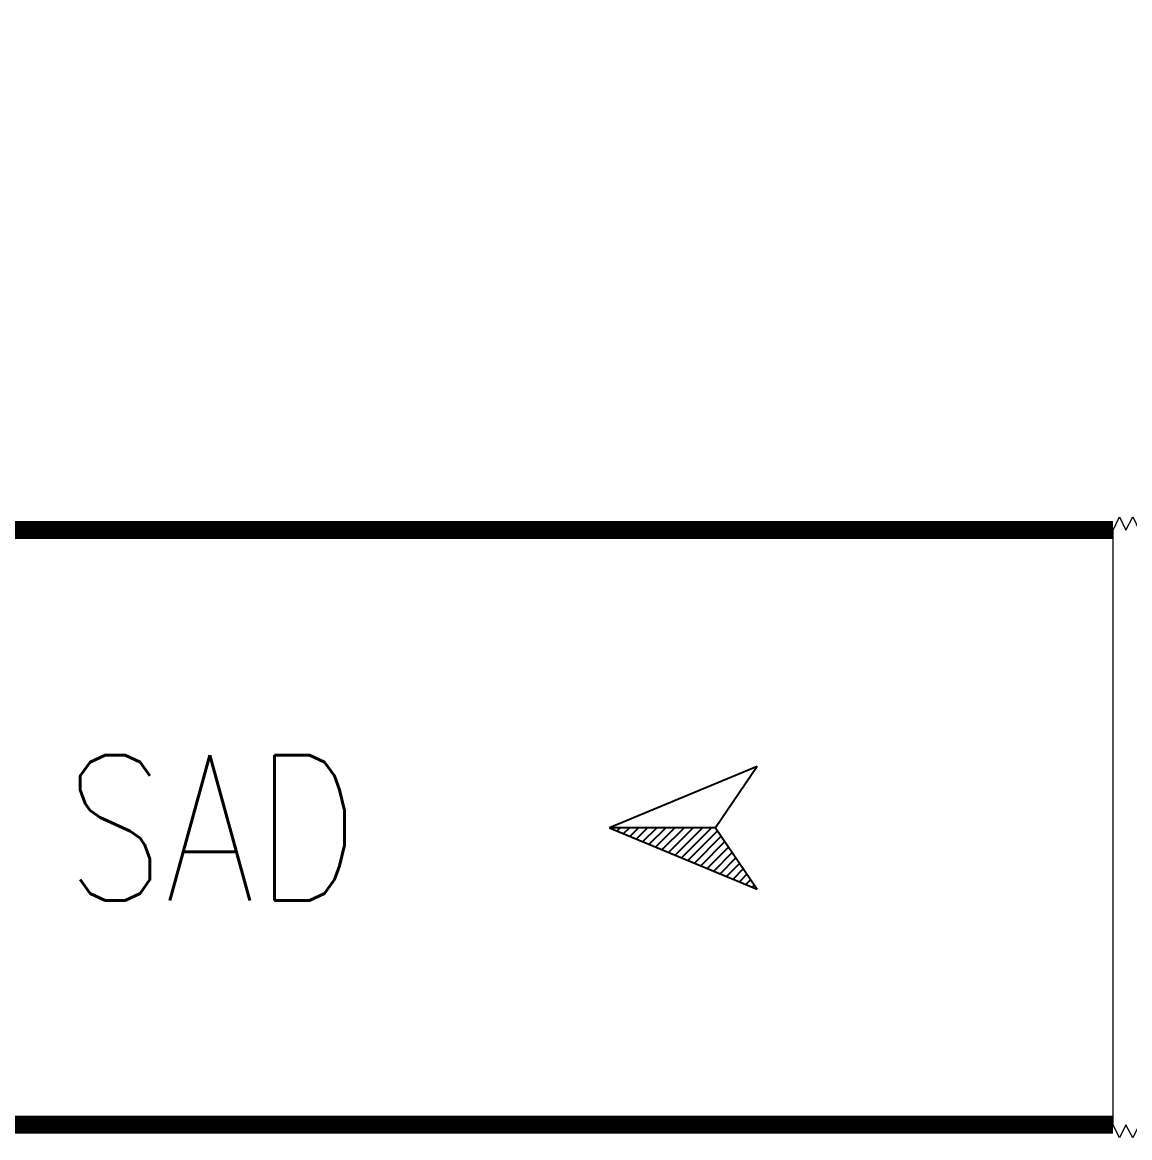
# Model space of a CAD drawing. Extents: x 1264 to 8183, y -10806 to -8316.
# Drawn here: x 3593.3 to 3715.2, y -10031.1 to -9908.3 of the extents above; entities that cross this region are included whole.
import ezdxf

# ---------------------------------------------------------------- set-up
doc = ezdxf.new("R2010")
doc.units = 0
doc.header["$LTSCALE"] = 200
doc.header["$MEASUREMENT"] = 0
doc.layers.get('0').update_dxf_attribs({"linetype": 'CONTINUOUS'})
for name, color, linetype in [('S.A TEXT', 7, 'CONTINUOUS'), ('Smc_SaDuct', 3, 'CONTINUOUS'), ('VCD', 241, 'CONTINUOUS')]:
    doc.layers.add(name, color=color, linetype=linetype)
doc.styles.add('SMC_TEXTING', font='simplex.shx', dxfattribs={"width": 0.8})

# ---------------------------------------------------------------- blocks, each defined once
blk = doc.blocks.new('A$C8c66ea1c')
at = {"layer": 'VCD', "lineweight": 9}
blk.add_lwpolyline([(-80.878, -3.281), (-36.391, -3.281), (-35.396, -2.797), (-36.391, -2.313), (-35.396, -1.802), (-36.391, -1.318), (-35.396, -0.834), (-36.391, -0.323), (-35.396, 0.161), (-36.391, 0.646), (-80.878, 0.646), (-81.847, 0.161), (-80.878, -0.323), (-81.847, -0.834), (-80.878, -1.318), (-81.847, -1.802), (-80.878, -2.313), (-81.847, -2.797)], close=True, dxfattribs=at)
blk = doc.blocks.new('AROW')
h = blk.add_hatch()
h.set_pattern_fill('ANSI31,_O', color=8, scale=33.381621)
h.set_pattern_definition([(45, (-361.5264, -565.2318), (-2.950546, 2.950546), [])])
h.paths.add_polyline_path([(34.3, 0), (-34.3, 0), (-61.07, 39.74)])
for p, q in [((-34.3, 0), (-61.07, 39.74)), ((34.3, 0), (-61.07, 39.74)), ((-61.07, -39.74), (-34.3, 0)), ((-61.07, -39.74), (34.3, 0)), ((-34.3, 0), (34.3, 0))]:
    blk.add_line(p, q)

msp = doc.modelspace()

# ---------------------------------------------------------------- linework, layer by layer
at = {"layer": 'Smc_SaDuct', "lineweight": -3, "ltscale": 5, "const_width": 2}
for points in [[(3494.48, -9856.82), (3494.48, -10029.71), (3713.37, -10029.71)], [(3559.48, -9856.82), (3559.48, -9964.23), (3713.37, -9964.23)]]:
    msp.add_lwpolyline(points, dxfattribs=at)

# ---------------------------------------------------------------- block references
at = {"linetype": 'ByBlock', "lineweight": -3, "xscale": -1.471954248373487, "yscale": 1.471954248373487, "zscale": 1.471954248373487, "rotation": 270}
msp.add_blockref('A$C8c66ea1c', (3718.2, -9910.66), dxfattribs=at)
at = {"layer": 'Smc_SaDuct', "lineweight": -3, "ltscale": 5, "xscale": 0.1700787401574803, "yscale": 0.1700787401574803, "zscale": 0.1700787401574803, "rotation": 180}
msp.add_blockref('AROW', (3663.8, -9997.01), dxfattribs=at)

# ---------------------------------------------------------------- texts
at = {"layer": 'S.A TEXT', "lineweight": -3, "insert": (3615.12, -9997.01), "char_height": 16, "attachment_point": 4, "style": 'SMC_TEXTING'}
msp.add_mtext('\\pi-17.06667;SAD', dxfattribs=at)

doc.saveas('drawing.dxf')
